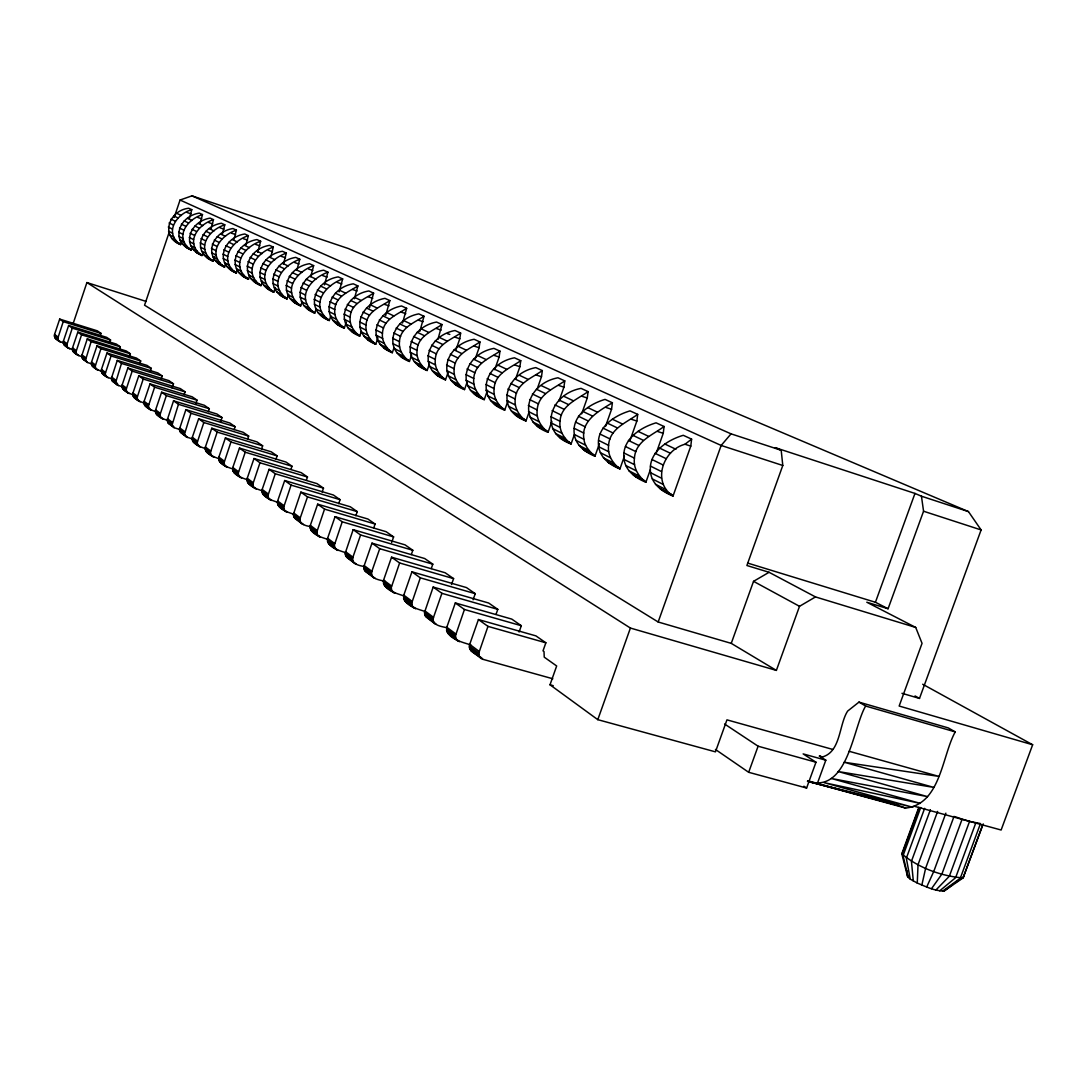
<?xml version="1.0" encoding="UTF-8"?>
<svg xmlns="http://www.w3.org/2000/svg" width="1087" height="1087" viewBox="0 0 1087 1087"><rect width="100%" height="100%" fill="white"/><g stroke="black" fill="none" stroke-linecap="round" stroke-linejoin="round"><path stroke-width="1.5" d="M983.246 823.905L963.068 877.916L944.223 890.932C934.779 891.218 925.839 886.557 917.265 883.052L918.039 864.668L937.619 811.405M690.788 446.118L691.604 439.134L683.275 435.303C666.644 440.221 647.689 452.912 650.583 472.723C652.118 484.53 662.798 492.044 673.03 496.052L690.788 446.118L685.014 444.243C662.635 450.154 651.874 482.329 673.03 496.052M656.534 452.246L663.247 433.319L664.075 426.498L656.086 422.829C639.822 427.639 621.193 440.031 624.087 459.448C625.623 470.916 635.936 478.294 645.909 482.207L650.379 469.598M630.08 440.208L636.86 421.049L637.689 414.378L630.039 410.872C614.101 415.587 595.798 427.68 598.692 446.73C600.228 457.872 610.201 465.114 619.916 468.945L624.427 456.173M605.486 426.498L611.56 409.283L612.389 402.761L605.038 399.391C589.439 404.038 571.449 415.845 574.33 434.515C575.852 445.357 585.513 452.477 594.983 456.214L599.413 443.7M581.681 413.862L587.265 397.991L588.094 391.619L581.042 388.372C549.356 394.282 537.916 432.218 571.069 443.999L574.412 434.487L583.95 439.338C584.738 446.594 589.806 451.703 594.983 456.214M559.003 401.157L563.922 387.149L564.764 380.898L557.984 377.787C526.978 383.548 515.673 420.615 548.079 432.259L551.897 421.376M537.06 389.363L541.489 376.727L542.331 370.599L535.809 367.61C505.455 373.235 494.286 409.459 525.972 420.982L528.744 413.074M515.564 379.105L519.899 366.686L520.755 360.694L514.464 357.813C484.734 363.316 473.687 398.725 504.721 410.125L507.969 400.818M494.707 369.662L499.123 357.025L499.966 351.155L493.919 348.383C464.788 353.764 453.863 388.399 484.245 399.676L487.547 390.192M475.318 358.574L479.095 347.718L479.938 341.957L474.109 339.28C445.561 344.552 434.759 378.439 464.516 389.594L467.206 381.85M455.942 349.824L459.787 338.75L460.63 333.098L455.005 330.516C427.014 335.679 416.335 368.846 445.493 379.893L448.238 371.971M437.925 339.416L442.001 324.551L436.58 322.051C409.12 327.105 398.562 359.593 427.137 370.518L429.297 364.294M419.867 331.263L424.012 316.29L418.78 313.885C391.823 318.831 381.388 350.666 409.419 361.468L411.62 355.109M402.557 323.029L406.647 308.314L401.579 305.99C375.124 310.841 364.797 342.038 392.298 352.731L393.915 348.044M385.695 315.461L389.853 300.596L384.947 298.354C358.982 303.124 348.764 333.695 375.749 344.28L377.963 337.88M369.512 307.757L373.615 293.15L368.873 290.963C343.533 294.917 333.492 326.304 359.756 336.114L361.373 331.386M354.389 298.748L357.895 285.935L353.302 283.829C328.41 287.702 318.477 318.491 344.266 328.206L346.4 322.01M339.117 291.887L342.677 278.951L338.234 276.9C313.763 280.718 303.939 310.923 329.266 320.556L330.91 315.774M324.429 284.916L327.934 272.185L323.627 270.201C299.577 273.938 289.849 303.599 314.754 313.138L316.358 308.436M310.719 276.614L313.654 265.622L309.469 263.706C285.827 267.388 276.207 296.506 300.678 305.95L302.254 301.316M296.805 270.364L299.795 259.263L295.746 257.402C272.484 261.016 262.959 289.631 287.022 298.979L288.653 294.21M283.408 264.032L286.357 253.094L282.43 251.287C259.548 254.847 250.119 282.96 273.788 292.226L275.391 287.525M270.935 256.328L273.326 247.102L269.508 245.349C246.98 248.855 237.659 276.492 260.934 285.664L262.51 281.03M257.687 252.198L260.663 241.287L256.953 239.588C234.792 243.04 225.552 270.201 248.461 279.291L249.534 276.098M245.947 244.82L248.366 235.648L244.765 233.99C222.93 237.387 213.786 264.1 236.341 273.095L237.401 269.956M234.031 239.194L236.409 230.159L232.903 228.555C211.408 231.884 202.359 258.176 224.561 267.089L225.607 263.992M211.082 228.65L213.487 219.642L210.171 218.12C189.315 221.354 180.442 246.803 201.965 255.554L203.038 252.388M222.359 233.963L224.792 224.819L221.381 223.256C200.212 226.544 191.244 252.401 213.106 261.247L214.737 256.423M200.117 223.474L202.495 214.587L199.274 213.106C178.716 216.299 169.925 241.341 191.135 250.024L192.195 246.898M189.451 218.446L191.788 209.669L188.649 208.242C168.526 210.565 159.979 236.776 180.591 244.643L182.154 240.023M65.383 343.546C61.429 342.133 53.548 340.041 54.554 334.416L59.69 319.102L97.314 330.828L101.05 333.424L100.208 335.91M60.587 342.065L58.277 340.109L57.869 338.084L63.236 321.643L59.69 319.102M72.815 349.824C69.201 348.383 62.339 346.155 63.426 341.046L68.63 325.516L106.716 337.364L110.548 340.041L109.705 342.554M69.582 348.818L67.245 346.848L66.837 344.796L72.272 328.138L68.63 325.516M82.028 356.753C78.373 355.286 71.443 353.003 72.544 347.84L77.829 332.119L116.377 344.09L120.317 346.835L119.461 349.389M78.821 355.775L76.457 353.764L76.049 351.685L81.566 334.81L77.829 332.119M87.055 361.944L82.707 358.9L81.702 355.911L87.273 338.899L126.309 350.992L130.358 353.805L129.04 357.691M91.566 363.9L87.354 362.46L85.588 359.865L91.131 341.658L87.273 338.899M101.308 371.238C97.558 369.702 90.411 367.352 91.539 362.039L96.988 345.87L136.514 358.099L140.685 360.993L139.788 363.615M98.102 370.259L95.683 368.194L95.262 366.061L100.955 348.71L96.988 345.87M113.021 379.295C108.768 377.76 100.398 375.436 101.458 369.431L106.988 353.03L147.017 365.395L151.297 368.371L150.4 371.034M108.156 377.814L105.711 375.735L105.276 373.561L111.064 355.965L106.988 353.03M117.532 383.426L112.491 381.265L111.431 378.167L117.274 360.422L157.819 372.909L162.221 375.98L161.311 378.684M121.717 386.564L117.505 385.124L115.67 382.42L121.472 363.425L117.274 360.422M132.424 394.581C128.497 392.95 120.983 390.464 122.165 384.893L127.858 368.017L168.933 380.64L173.485 383.806L172.086 387.91M129.176 393.589L126.649 391.456L126.214 389.228L132.193 371.115L127.858 368.017M143.375 402.815C139.394 401.144 131.785 398.616 132.981 392.964L138.769 375.844L180.388 388.616L185.075 391.863L184.124 394.649M140.155 401.85L137.601 399.69L137.166 397.421L143.226 379.037L138.769 375.844M156.256 411.796C151.759 410.152 143.008 407.584 144.123 401.293L150.02 383.901L192.195 396.823L197.019 400.165L195.578 404.405M151.473 410.342L148.892 408.155L148.443 405.859L154.612 387.203L150.02 383.901M180.591 244.643C163.58 233.229 176.108 214.017 191.788 209.669M191.135 250.024C173.825 237.754 186.475 219.656 202.495 214.587M167.982 420.574C163.403 418.903 154.49 416.28 155.618 409.867L161.61 392.217L204.356 405.274L209.329 408.739L208.351 411.606M201.965 255.554C184.45 243.121 197.29 224.792 213.487 219.642M163.145 419.12L160.523 416.892L160.074 414.568L166.338 395.627L161.61 392.217M173.961 427.245L168.336 423.251L167.235 419.922L173.553 400.804L216.897 413.998L222.033 417.571L220.539 421.933M213.106 261.247C195.361 248.624 208.419 230.077 224.792 224.819M179.98 429.61L174.097 427.667L172.14 424.772L178.445 404.31L173.553 400.804M182.589 433.727L179.912 431.457L179.464 429.08L185.891 409.65L229.846 423.006L235.132 426.688L234.126 429.637M224.561 267.089C206.584 254.29 219.859 235.512 236.409 230.159M192.481 438.958L186.502 437.001L184.532 434.053L190.945 413.264L185.891 409.65M236.341 273.095C218.134 260.119 231.613 241.097 248.366 235.648M205.266 448.578C200.47 446.784 191.149 443.985 192.331 437.287L198.636 418.794L243.203 432.3L248.665 436.091L247.632 439.094M200.429 447.137L197.712 444.828L197.25 442.382L203.84 422.53L198.636 418.794M218.487 458.524C213.623 456.689 204.179 453.822 205.389 447.015L211.788 428.224L256.994 441.893L262.646 445.819L261.6 448.863M213.691 457.097L210.919 454.746L210.457 452.274L217.169 432.096L211.788 428.224M248.461 279.291C230.023 266.125 243.719 246.844 260.663 241.287M260.934 285.664C242.252 272.293 256.192 252.768 273.326 247.102M233.895 469.326C228.501 467.437 217.726 464.611 218.867 457.083L225.389 437.979L271.247 451.812L277.09 455.861L276.03 458.972M227.387 467.396L224.588 465.005L224.126 462.505L230.96 441.988L225.389 437.979M273.788 292.226C254.847 278.068 268.842 259.385 286.357 253.094M248.026 479.951C242.55 478.035 231.653 475.128 232.808 467.492L239.453 448.075L285.99 462.057L292.036 466.255L290.949 469.407M241.572 478.035L238.719 475.617L238.257 473.076L245.214 452.206L239.453 448.075M287.022 298.979C267.823 284.617 282.076 265.676 299.795 259.263M262.66 490.957C257.103 489.001 246.056 485.998 247.238 478.266L254.005 458.51L301.235 472.668L307.485 477.003L306.385 480.209M300.678 305.95C281.22 291.37 295.718 272.158 313.654 265.622M256.233 489.055L253.353 486.609L252.877 484.014L259.97 462.79L254.005 458.51M277.824 502.357C272.171 500.36 260.975 497.262 262.184 489.422L269.073 469.326L317.024 483.633L323.491 488.145L322.146 492.058M271.424 500.468L268.503 497.982L268.013 495.346L275.256 473.755L269.073 469.326M314.754 313.138C295.025 298.327 309.781 278.856 327.934 272.185M293.653 514.205C287.878 512.167 276.438 508.988 277.647 500.971L284.685 480.522L333.369 495.006L340.068 499.667L338.696 503.661M329.266 320.556C309.265 305.501 324.306 285.759 342.677 278.951M287.172 512.303L284.196 509.776L283.707 507.085L291.085 485.115L284.685 480.522M344.266 328.206C338.465 323.763 333.913 317.268 334.782 309.591C335.38 296.52 348.642 291.941 357.895 285.935M296.887 519.6L293.884 517.045L293.395 514.341L300.868 492.139L350.313 506.787L357.256 511.624L355.857 515.686M309.958 526.448C305.637 525.945 298.246 523.717 300.27 517.86L307.499 496.895L300.868 492.139M359.756 336.114C353.873 331.603 349.267 325.013 350.15 317.2C350.775 303.939 364.227 299.278 373.615 293.15M328.478 539.614C322.092 537.467 309.156 534.233 310.339 525.374L317.649 504.178L367.882 519.015L375.097 524.029L373.656 528.16M320.42 537.277L317.35 534.668L316.86 531.896L324.537 509.124L317.649 504.178M375.749 344.28C369.784 339.701 365.123 333.002 366.034 325.081C366.686 311.602 380.341 306.86 389.853 300.596M346.033 552.807C339.524 550.62 326.413 547.264 327.608 538.269L335.068 516.678L386.116 531.692L393.603 536.896L391.646 542.508M338.003 550.484L334.891 547.848L334.388 545.022L342.228 521.814L335.068 516.678M392.298 352.731C386.238 348.085 381.523 341.264 382.461 333.233C383.127 319.537 397 314.714 406.647 308.314M348.873 558.664L345.734 555.987L345.231 553.134L353.166 529.654L405.043 544.859L412.815 550.267L411.321 554.56M364.281 566.517C359.634 565.756 350.653 563.936 352.922 557.169L360.599 534.994L353.166 529.654M409.419 361.468C403.263 356.74 398.494 349.81 399.459 341.658C400.138 327.73 414.229 322.825 424.012 316.29M370.803 573.637C366.713 573.501 362.514 569.914 364.199 565.58L371.985 543.16L424.718 558.541L432.803 564.167L431.281 568.542M427.137 370.518C420.886 365.721 416.063 358.656 417.055 350.381C417.761 336.223 432.069 331.236 442.001 324.551M385.043 581.287C380.178 580.078 369.471 578.991 371.863 571.3L379.716 548.704L371.985 543.16M403.155 595.649C396.212 593.312 382.339 589.602 383.602 580.064L391.551 557.196L445.181 572.767L453.592 578.624L451.513 584.561M395.016 593.325L391.755 590.554L391.252 587.564L399.608 562.971L391.551 557.196M445.493 379.893C439.148 375.001 434.27 367.827 435.289 359.417C436.009 345.027 450.548 339.946 460.63 333.098M425.357 611.56C417.884 609.114 402.598 605.445 403.793 595.146L411.932 571.816L466.472 587.578L475.236 593.679L473.117 599.739M464.516 389.594C458.062 384.635 453.13 377.325 454.176 368.778C454.923 354.145 469.706 348.968 479.938 341.957M415.601 608.802L412.286 605.962L411.769 602.932L420.316 577.836L411.932 571.816M428.373 618.381L425.017 615.527L424.501 612.457L433.169 587.062L488.661 603.013L497.792 609.359L496.161 614.006M484.245 399.676C477.696 394.622 472.696 387.176 473.769 378.493C474.543 363.601 489.585 358.33 499.966 351.155M446.811 627.661C441.716 626.615 430.955 625.174 433.523 617.334L441.906 593.325L433.169 587.062M504.721 410.125C498.063 404.989 493.009 397.407 494.109 388.589C494.911 373.425 510.211 368.058 520.755 360.694M470.82 644.917C462.654 642.295 445.643 638.531 446.798 627.253L455.317 602.945L511.787 619.101L521.312 625.718L519.083 632.036M459.434 641.724L456.01 638.803L455.48 635.637L464.434 609.494L455.317 602.945M525.972 420.982C519.206 415.75 514.097 408.019 515.238 399.051C516.067 383.616 531.625 378.154 542.331 370.599M552.821 678.764L482.805 659.293C479.136 654.374 467.233 652.58 469.706 644.36L478.429 619.536L535.918 635.881L545.864 642.797L543.011 650.855L544.016 651.561L544.234 657.159L556.666 665.978L550.008 684.796L597.796 719.662L715.45 751.851L726.958 719.852L832.683 749.405M482.805 659.293L479.326 656.303L478.796 653.083L487.968 626.37L478.429 619.536M548.079 432.259C541.19 426.946 536.027 419.066 537.195 409.948C538.065 394.228 553.894 388.643 564.764 380.898M571.069 443.999C564.058 438.577 558.827 430.547 560.036 421.267C560.933 405.247 577.061 399.568 588.094 391.619M583.95 439.338C580.703 420.438 599.086 410.981 612.389 402.761M619.916 468.945C612.66 463.307 607.307 454.937 608.598 445.344C609.562 428.699 626.289 422.775 637.689 414.378M921.83 885.103L925.676 868.065L945.867 813.158M645.909 482.207C638.517 476.473 633.096 467.926 634.441 458.157C635.433 441.173 652.485 435.126 664.075 426.498M73.237 323.301L86.906 282.566L146.134 301.425M169.314 231.898L144.557 305.202L658.165 621.995L731.252 643.368L776.376 670.407L799.516 606.315L815.495 596.926L915.716 627.444L922.048 643.341L899.153 706.034L1032.65 744.758L1001.127 830.02L914.113 806.201M174.151 217.549L180.062 200.022L191.964 195.85L348.356 248.543L968.463 511.61L981.113 529.94L919.493 698.425L901.965 693.302M597.796 719.662L630.406 628.055L86.906 282.566M658.165 621.995L721.157 445.453L731.062 433.849L781.2 450.276L782.789 465.481L746.891 565.512L769.066 572.292L815.495 596.926M731.252 643.368L753.536 581.341L769.066 572.292M807.804 781.363L817.234 783.822L825.821 760.193L803.144 753.902L815.984 762.218L806.608 788.034L748.671 772.3L758.101 746.212L724.594 724.01M914.969 493.43L921.45 496.202L923.556 511.23L888.079 608.747L875.429 602.266L914.969 493.43L775.167 447.64L781.2 450.276M807.532 781.24C848.227 794.312 852.915 727.135 865.646 706.047L858.961 702.12L847.67 711.061C838.838 724.458 840.998 752.055 822.125 757.028L819.408 756.076L825.821 760.193M918.868 807.261L901.802 853.771L907.536 876.394L910.267 879.166L917.265 883.052M903.256 851.053L919.018 808.089M920.73 807.478L903.039 855.673L908.284 877.589M924.643 808.348L906.327 858.241L910.267 879.166M858.961 702.12L948.258 727.91L955.242 731.891C942.062 755.356 940.744 804.407 905.58 808.062L807.505 781.173M930.39 809.72L911.436 861.312L913.325 881.027M954.046 816.337L933.828 871.285L926.695 887.033M942.538 891.15L960.297 878.242L980.474 823.566L969.563 821.378L949.331 876.258L935.948 889.995M975.813 822.886L955.609 877.685L939.712 890.837M982.621 824.938L963.068 877.916C941.505 876.204 918.257 867.834 901.802 853.771L902.672 852.643M944.223 890.932L952.851 884.424M931.505 888.704L941.899 874.07L962.131 819.136L969.563 821.378M907.536 876.394L906.898 870.755M685.014 444.243L691.604 439.134M955.582 882.495L963.761 876.72M817.234 783.822L912.863 807.301L824.177 782.667L920.349 803.402L831.31 778.482L927.51 796.622L838.145 771.525L933.842 787.409L844.246 762.259L938.896 776.403L849.164 751.294M807.695 781.281L898.99 805.698L865.075 796.445M808.565 781.009L861.855 795.562M550.008 684.796L553.256 685.693M758.101 746.212L815.984 762.218M819.408 756.076L822.642 756.973M487.968 626.37L545.864 642.797M464.434 609.494L521.312 625.718M441.906 593.325L497.792 609.359M399.608 562.971L453.592 578.624M865.646 706.047L955.242 731.891M420.316 577.836L475.236 593.679M379.716 548.704L432.803 564.167M630.406 628.055L776.376 670.407M360.599 534.994L412.815 550.267M324.537 509.124L375.097 524.029M342.228 521.814L393.603 536.896M291.085 485.115L340.068 499.667M307.499 496.895L357.256 511.624M275.256 473.755L323.491 488.145M245.214 452.206L292.036 466.255M259.97 462.79L307.485 477.003M203.84 422.53L248.665 436.091M217.169 432.096L262.646 445.819M230.96 441.988L277.09 455.861M178.445 404.31L222.033 417.571M190.945 413.264L235.132 426.688M888.079 608.747L866.801 602.225L915.716 627.444M154.612 387.203L197.019 400.165M166.338 395.627L209.329 408.739M121.472 363.425L162.221 375.98M132.193 371.115L173.485 383.806M748.073 563.202L875.429 602.266M143.226 379.037L185.075 391.863M91.131 341.658L130.358 353.805M100.955 348.71L140.685 360.993M111.064 355.965L151.297 368.371M63.236 321.643L101.05 333.424M72.272 328.138L110.548 340.041M81.566 334.81L120.317 346.835M631.275 419.242L636.86 421.049M657.567 431.471L663.247 433.319M558.609 385.409L563.922 387.149M581.858 396.239L587.265 397.991M606.057 407.503L611.56 409.283M782.789 465.481L721.157 445.453L180.062 200.022M923.556 511.23L981.113 529.94M474.095 346.087L479.095 347.718M494.041 355.367L499.123 357.025M921.45 496.202L968.463 511.61M514.749 365.001L519.899 366.686M536.258 375.015L541.489 376.727M384.363 304.319L389.01 305.855M401.089 312.105L405.804 313.654M418.386 320.162L423.183 321.725M436.308 328.491L441.159 330.095M447.355 333.641L449.814 334.443M454.855 337.133L459.787 338.75M294.699 262.578L298.979 264.005M308.491 269.005L312.825 270.446M322.703 275.622L327.105 277.076M337.391 282.457L341.848 283.924M352.541 289.509L357.066 291.003M368.194 296.792L372.773 298.3M197.82 217.495L201.706 218.8M208.772 222.59L212.699 223.908M220.022 227.822L223.99 229.153M231.585 233.216L235.607 234.547M243.488 238.746L247.551 240.105M255.73 244.453L259.847 245.825M268.34 250.309L272.511 251.708M281.316 256.355L285.541 257.768M187.181 212.536L191.013 213.826M955.391 816.799L960.786 818.674M900.308 806.174L905.58 808.062M191.964 195.85L731.062 433.849M177.208 213.528L181.366 215.498M187.684 218.473L191.937 220.498M198.432 223.555L202.807 225.634M209.478 228.786L213.99 230.906M220.838 234.153L225.471 236.341M232.523 239.67L237.292 241.925M244.548 245.363L249.453 247.673M256.912 251.206L261.967 253.597M269.658 257.225L274.862 259.684M282.797 263.434L288.15 265.975M296.316 269.834L301.846 272.443M310.271 276.424L315.977 279.128M324.673 283.231L330.557 286.017M339.538 290.256L345.612 293.137M354.878 297.512L361.156 300.474M370.735 304.999L377.23 308.069M387.121 312.757L393.834 315.923M404.079 320.774L411.022 324.048M421.634 329.062L428.822 332.459M439.8 337.649L447.26 341.182M458.646 346.563L466.364 350.204M478.171 355.789L486.188 359.58M498.43 365.368L506.759 369.308M519.477 375.314L528.119 379.404M541.34 385.654L550.335 389.893M564.085 396.402L573.433 400.818M587.754 407.584L597.483 412.19M612.402 419.229L622.538 424.025M638.083 431.376L648.667 436.376M664.891 444.053L675.951 449.271M173.743 215.905L177.874 217.889M184.165 220.892L188.418 222.917M194.872 226.014L199.234 228.093M205.878 231.273L210.362 233.406M217.183 236.667L221.802 238.882M228.827 242.238L233.569 244.507M240.798 247.958L245.676 250.295M253.122 253.842L258.149 256.247M265.812 259.902L270.989 262.388M278.883 266.152L284.223 268.706M292.362 272.592L297.865 275.228M306.249 279.237L311.928 281.954M320.597 286.085L326.453 288.884M335.394 293.164L341.44 296.058M350.666 300.46L356.93 303.45M366.468 308.015L372.923 311.099M382.787 315.814L389.472 319.007M399.676 323.885L406.592 327.187M417.15 332.242L424.324 335.666M435.262 340.883L442.681 344.43M454.013 349.851L461.717 353.533M473.47 359.145L481.446 362.963M493.647 368.792L501.936 372.759M514.613 378.806L523.227 382.923M536.394 389.214L545.348 393.494M559.044 400.043L568.352 404.486M582.605 411.307L592.306 415.941M607.157 423.033L617.267 427.87M632.756 435.262L643.3 440.303M659.456 448.034L670.462 453.293M170.985 219.126L175.102 221.123M181.366 224.153L185.592 226.205M192.032 229.316L196.38 231.422M202.997 234.615L207.468 236.776M214.275 240.064L218.867 242.292M225.865 245.676L230.593 247.972M237.795 251.45L242.673 253.801M250.078 257.388L255.092 259.82M262.728 263.516L267.891 266.016M275.758 269.821L281.085 272.389M289.183 276.315L294.672 278.965M303.028 283.014L308.694 285.745M317.322 289.93L323.165 292.756M332.065 297.064L338.098 299.971M347.296 304.428L353.533 307.444M363.044 312.037L369.485 315.162M379.309 319.918L385.967 323.138M396.144 328.057L403.032 331.386M413.563 336.481L420.696 339.932M431.593 345.204L438.999 348.791M450.29 354.253L457.967 357.963M469.679 363.629L477.641 367.488M489.802 373.357L498.063 377.366M510.686 383.466L519.273 387.624M532.399 393.97L541.312 398.29M554.968 404.894L564.248 409.378M578.461 416.253L588.121 420.927M602.932 428.088L613 432.966M628.435 440.439L638.939 445.521M655.053 453.306L666.018 458.619M169.11 222.944L173.227 224.968M179.477 228.025L183.703 230.091M190.116 233.243L194.464 235.363M201.054 238.596L205.511 240.784M212.305 244.113L216.884 246.355M223.868 249.779L228.583 252.089M235.77 255.608L240.621 257.986M248.026 261.614L253.026 264.059M260.635 267.782L265.785 270.31M273.639 274.155L278.938 276.764M287.036 280.718L292.498 283.408M300.841 287.484L306.493 290.256M315.094 294.468L320.923 297.322M329.809 301.683L335.829 304.632M345 309.116L351.223 312.173M360.694 316.806L367.121 319.958M376.931 324.768L383.575 328.016M393.711 332.989L400.6 336.359M411.09 341.508L418.21 344.987M429.093 350.313L436.471 353.941M447.735 359.457L455.385 363.207M467.07 368.928L475.019 372.814M487.139 378.765L495.387 382.801M507.982 388.969L516.542 393.168M529.627 399.581L538.527 403.943M552.142 410.614L561.408 415.152M575.58 422.096L585.227 426.811M599.983 434.053L610.038 438.971M625.433 446.512L635.922 451.648M651.983 459.516L662.921 464.883M168.295 227.034L172.398 229.072M178.635 232.17L182.847 234.262M189.26 237.442L193.595 239.588M200.185 242.849L204.641 245.064M211.421 248.42L216 250.689M222.971 254.154L227.686 256.491M234.86 260.038L239.711 262.443M247.089 266.111L252.089 268.584M259.684 272.361L264.834 274.902M272.674 278.788L277.973 281.424M286.044 285.419L291.52 288.137M299.849 292.267L305.488 295.066M314.075 299.319L319.904 302.213M328.763 306.602L334.782 309.591M343.94 314.129L350.15 317.2M359.62 321.901L366.034 325.081M375.83 329.932L382.461 333.233M392.597 338.247L399.459 341.658M409.948 346.848L417.055 350.381M427.911 355.762L435.289 359.417M446.54 365.001L454.176 368.778M465.847 374.567L473.769 378.493M485.889 384.499L494.109 388.589M506.691 394.826L515.238 399.051M528.309 405.533L537.195 409.948M550.796 416.688L560.036 421.267M574.194 428.292L583.828 433.061M598.57 440.371L608.598 445.344M623.965 452.966L634.441 458.157M650.474 466.106L661.412 471.527M168.512 231.178L172.616 233.243M178.852 236.368L183.078 238.474M189.491 241.694L193.826 243.868M200.416 247.17L204.859 249.399M211.639 252.795L216.218 255.092M223.188 258.584L227.903 260.934M235.077 264.535L239.928 266.967M247.306 270.663L252.306 273.163M259.902 276.981L265.051 279.549M272.878 283.476L278.19 286.139M286.261 290.175L291.724 292.919M300.053 297.091L305.692 299.917M314.292 304.224L320.108 307.145M328.981 311.589L334.986 314.591M344.144 319.184L350.354 322.295M359.824 327.038L366.237 330.258M376.02 335.149L382.665 338.478M392.787 343.56L399.649 346.998M410.125 352.242L417.245 355.802M428.101 361.251L435.466 364.933M446.716 370.572L454.352 374.404M466.024 380.246L473.946 384.214M486.052 390.287L494.272 394.404M506.855 400.709L515.401 404.989M528.459 411.538L537.345 415.995M550.932 422.802L560.185 427.436M598.692 446.73L608.72 451.744M624.087 459.448L634.55 464.692M650.583 472.723L661.507 478.198M169.776 235.091L173.879 237.17M180.129 240.336L184.355 242.469M190.768 245.703L195.103 247.904M201.706 251.233L206.163 253.488M212.943 256.912L217.536 259.236M224.506 262.755L229.235 265.146M236.409 268.774L241.26 271.22M248.651 274.957L253.651 277.484M261.274 281.329L266.424 283.938M274.264 287.892L279.563 290.582M287.647 294.659L293.123 297.43M301.466 301.642L307.105 304.496M315.706 308.844L321.535 311.779M330.407 316.276L336.426 319.306M345.598 323.94L351.808 327.078M361.278 331.875L367.705 335.122M377.502 340.068L384.146 343.424M394.282 348.547L401.157 352.025M411.647 357.324L418.753 360.911M429.623 366.414L437.001 370.137M448.252 375.817L455.901 379.689M467.573 385.586L475.508 389.594M487.628 395.722L495.862 399.88M508.444 406.239L516.991 410.56M530.076 417.163L538.962 421.661M552.563 428.536L561.816 433.21M575.974 440.357L585.608 445.222M600.35 452.681L610.391 457.749M625.759 465.521L636.235 470.807M652.282 478.919L663.206 484.435M171.977 238.515L176.094 240.607M182.358 243.801L186.597 245.947M193.024 249.222L197.372 251.423M203.989 254.793L208.459 257.062M215.253 260.513L219.846 262.85M226.843 266.41L231.572 268.815M238.773 272.47L243.637 274.943M251.043 278.707L256.056 281.261M263.679 285.134L268.842 287.756M276.709 291.751L282.022 294.455M290.12 298.572L295.61 301.357M303.966 305.61L309.618 308.477M318.233 312.866L324.075 315.828M332.975 320.352L338.995 323.423M348.193 328.084L354.416 331.25M363.914 336.087L370.341 339.348M380.165 344.348L386.823 347.731M396.972 352.895L403.861 356.387M414.378 361.726L421.498 365.354M432.395 370.884L439.773 374.648M451.064 380.382L458.714 384.268M470.413 390.219L478.362 394.255M490.509 400.437L498.756 404.622M511.366 411.035L519.926 415.383M533.024 422.055L541.937 426.58M555.566 433.496L564.832 438.21M579.018 445.425L588.665 450.331M603.434 457.831L613.489 462.94M628.884 470.78L639.373 476.106M655.447 484.272L666.399 489.843M174.98 241.219L179.11 243.325M185.401 246.532L189.641 248.692M196.095 251.98L200.456 254.209M207.101 257.592L211.585 259.875M218.405 263.353L223.012 265.704M230.023 269.277L234.778 271.696M241.993 275.378L246.871 277.864M254.304 281.655L259.331 284.223M266.981 288.123L272.158 290.759M280.052 294.781L285.378 297.498M293.504 301.642L299.007 304.455M307.39 308.722L313.07 311.616M321.711 316.018L327.567 319.007M336.494 323.559L342.541 326.643M351.753 331.345L358.003 334.524M367.528 339.375L373.982 342.677M383.82 347.691L390.505 351.101M400.682 356.291L407.598 359.811M418.142 365.191L425.289 368.833M436.2 374.404L443.618 378.181M454.923 383.942L462.614 387.855M474.34 393.847L482.315 397.91M494.49 404.106L502.765 408.332M515.401 414.772L523.988 419.161M537.127 425.859L546.068 430.411M559.723 437.368L569.017 442.11M583.243 449.366L592.918 454.298M607.728 461.839L617.81 466.989M633.245 474.856L643.762 480.209M659.877 488.43L670.842 494.028M175.51 241.613L179.64 243.719M185.931 246.926L190.184 249.086M196.638 252.388L201 254.616M207.644 257.999L212.128 260.282M218.949 263.761L223.569 266.125M230.58 269.698L235.335 272.117M242.55 275.799L247.442 278.299M254.874 282.09L259.902 284.658M267.565 288.558L272.742 291.194M280.636 295.216L285.976 297.947M294.101 302.091L299.604 304.904M307.988 309.17L313.667 312.064M322.323 316.48L328.179 319.469M337.106 324.021L343.152 327.105M352.378 331.807L358.628 335M368.153 339.864L374.621 343.152M384.472 348.18L391.143 351.59M401.334 356.781L408.25 360.3M418.794 365.68L425.955 369.335M436.879 374.906L444.284 378.684M455.616 384.458L463.293 388.385M475.033 394.364L483.008 398.426M495.183 404.649L503.458 408.861M516.108 415.316L524.708 419.704M537.848 426.403L546.788 430.955M560.457 437.925L569.751 442.667M583.977 449.923L593.665 454.869M608.475 462.423L618.571 467.559M634.02 475.44L644.537 480.807M660.651 489.028L671.63 494.626M175.999 242.048L180.143 244.154M186.42 247.374L190.673 249.534M197.141 252.836L201.503 255.065M208.147 258.448L212.644 260.744M219.465 264.223L224.085 266.587M231.11 270.16L235.852 272.592M243.08 276.275L247.972 278.775M255.404 282.566L260.445 285.134M268.109 289.047L273.285 291.683M281.18 295.718L286.52 298.436M294.659 302.594L300.161 305.406M308.545 309.686L314.238 312.58M322.88 316.996L328.75 319.986M337.677 324.537L343.737 327.635M352.962 332.337L359.213 335.53M368.751 340.394L375.205 343.696M385.07 348.723L391.741 352.134M401.945 357.338L408.861 360.857M419.405 366.251L426.566 369.893M437.504 375.477L444.909 379.254M456.241 385.043L463.932 388.956M475.671 394.948L483.647 399.024M495.835 405.234L504.11 409.459M516.773 415.927L525.374 420.316M538.527 427.014L547.468 431.58M561.137 438.564L570.444 443.306M584.67 450.562L594.358 455.507M609.182 463.076L619.264 468.225M634.726 476.106L645.243 481.473M661.372 489.707L672.364 495.305M753.536 581.341L799.516 606.315M922.686 684.226L1032.65 744.758M915.05 695.938L919.493 698.425M803.891 786.214L806.608 788.034M715.436 749.459L748.671 772.3M54.554 334.416L58.073 337.052M63.426 341.046L67.041 343.737M72.544 347.84L76.253 350.625M81.905 354.838L85.737 357.691M91.539 362.039L95.479 364.974M101.458 369.431L105.507 372.461M111.662 377.053L115.82 380.165M122.165 384.893L126.445 388.086M132.981 392.964L137.397 396.266M144.123 401.293L148.688 404.69M155.618 409.867L160.319 413.373M167.48 418.726L172.317 422.34M179.708 427.857L184.708 431.593M192.331 437.287L197.508 441.132M205.389 447.015L210.729 451.01M218.867 457.083L224.384 461.214M232.808 467.492L238.529 471.758M247.238 478.266L253.149 482.682M262.184 489.422L268.299 493.987M277.647 500.971L284.006 505.713M293.694 512.942L300.27 517.86M310.339 525.374L317.159 530.47M327.608 538.269L334.701 543.554M345.544 551.652L352.922 557.169M364.199 565.58L371.863 571.3M383.602 580.064L391.578 586.029M403.793 595.146L412.109 601.356M424.854 610.853L433.523 617.334M446.798 627.253L455.847 634.006M469.706 644.36L479.163 651.412M54.35 335.448L57.869 338.084M63.223 342.079L66.837 344.796M72.326 348.9L76.049 351.685M81.702 355.911L85.52 358.778M91.335 363.126L95.262 366.061M101.24 370.531L105.276 373.561M111.431 378.167L115.602 381.279M121.934 386.021L126.214 389.228M132.75 394.119L137.166 397.421M143.892 402.462L148.443 405.859M155.387 411.049L160.074 414.568M167.235 419.922L172.072 423.55M179.464 429.08L184.464 432.816M192.086 438.523L197.25 442.382M205.13 448.279L210.457 452.274M218.609 458.374L224.126 462.505M232.536 468.796L238.257 473.076M246.966 479.598L252.877 484.014M261.899 490.767L268.013 495.346M277.362 502.343L283.707 507.085M293.395 514.341L299.985 519.273M310.04 526.787L316.86 531.896M327.296 539.709L334.388 545.022M345.231 553.134L352.609 558.65M363.873 567.088L371.537 572.822M383.276 581.599L391.252 587.564M403.467 596.709L411.769 602.932M424.501 612.457L433.169 618.938M446.444 628.87L455.48 635.637M469.353 646.018L478.796 653.083M54.418 336.494L57.937 339.13M63.291 343.139L66.905 345.843M72.394 349.973L76.117 352.759M81.77 356.998L85.588 359.865M91.403 364.213L95.33 367.161M101.308 371.645L105.357 374.675M111.499 379.295L115.67 382.42M122.002 387.162L126.296 390.382M132.818 395.274L137.234 398.589M143.96 403.63L148.511 407.054M155.455 412.245L160.142 415.764M167.303 421.131L172.14 424.772M179.532 430.303L184.532 434.053M192.154 439.773L197.318 443.645M205.198 449.556L210.525 453.551M218.677 459.652L224.194 463.796M232.604 470.114L238.325 474.394M247.034 480.93L252.945 485.359M261.967 492.126L268.081 496.705M277.43 503.716L283.775 508.471M293.463 515.741L300.053 520.673M310.094 528.214L316.928 533.337M327.364 541.163L334.456 546.476M345.299 554.615L352.664 560.131M363.941 568.583L371.605 574.33M383.331 583.135L391.306 589.113M403.522 598.271L411.837 604.508M424.555 614.046L433.224 620.541M446.499 630.501L455.548 637.281M469.407 647.675L478.851 654.754M54.758 337.473L58.277 340.109M63.63 344.131L67.245 346.848M72.747 350.979L76.457 353.764M82.109 358.017L85.941 360.884M91.743 365.246L95.683 368.194M101.662 372.692L105.711 375.735M111.866 380.355L116.024 383.48M122.369 388.236L126.649 391.456M133.185 396.361L137.601 399.69M144.326 404.731L148.892 408.155M155.821 413.373L160.523 416.892M167.683 422.272L172.52 425.914M179.912 431.457L184.912 435.208M192.535 440.942L197.712 444.828M205.592 450.738L210.919 454.746M219.071 460.861L224.588 465.005M233.012 471.337L238.719 475.617M247.442 482.166L253.353 486.609M262.375 493.389L268.503 497.982M277.851 505.007L284.196 509.776M293.884 517.045L300.474 521.991M310.529 529.546L317.35 534.668M327.798 542.508L334.891 547.848M345.734 555.987L353.112 561.517M364.376 569.996L372.053 575.743M383.779 584.561L391.755 590.554M403.97 599.725L412.286 605.962M425.017 615.527L433.686 622.036M446.961 632.009L456.01 638.803M469.869 649.211L479.326 656.303M114.339 382.447L118.51 385.586M183.839 434.664L187.603 437.49M298.205 520.591L303.49 524.559M350.109 559.588L356.264 564.207M367.569 572.713L375.26 578.488M429.61 619.318L435.819 623.979M55.328 338.315L59.649 341.631M64.215 344.987L68.63 348.383M73.332 351.848L77.856 355.327M82.707 358.9L87.354 362.46M92.354 366.142L97.123 369.797M102.273 373.602L107.165 377.352M112.491 381.265L117.505 385.124M122.994 389.173L128.144 393.127M133.823 397.312L139.109 401.375M144.979 405.696L150.414 409.867M156.474 414.337L162.072 418.631M168.336 423.251L174.097 427.667M180.578 432.449L186.502 437.001M193.214 441.947L199.315 446.635M206.272 451.771L212.563 456.581M219.764 461.907L226.245 466.866M233.719 472.397L240.404 477.519M248.162 483.239L255.051 488.525M263.108 494.476L270.228 499.938M278.585 506.121L285.949 511.746M294.631 518.173L302.254 524.002M311.29 530.687L319.157 536.72M328.559 543.677L336.725 549.913M346.508 557.169L354.973 563.637M365.178 571.191L373.942 577.89M384.581 585.784L393.684 592.741M404.799 600.975L414.242 608.19M425.846 616.805L435.67 624.305M447.803 633.3L458.021 641.099M470.725 650.529L481.364 658.654"/></g></svg>
